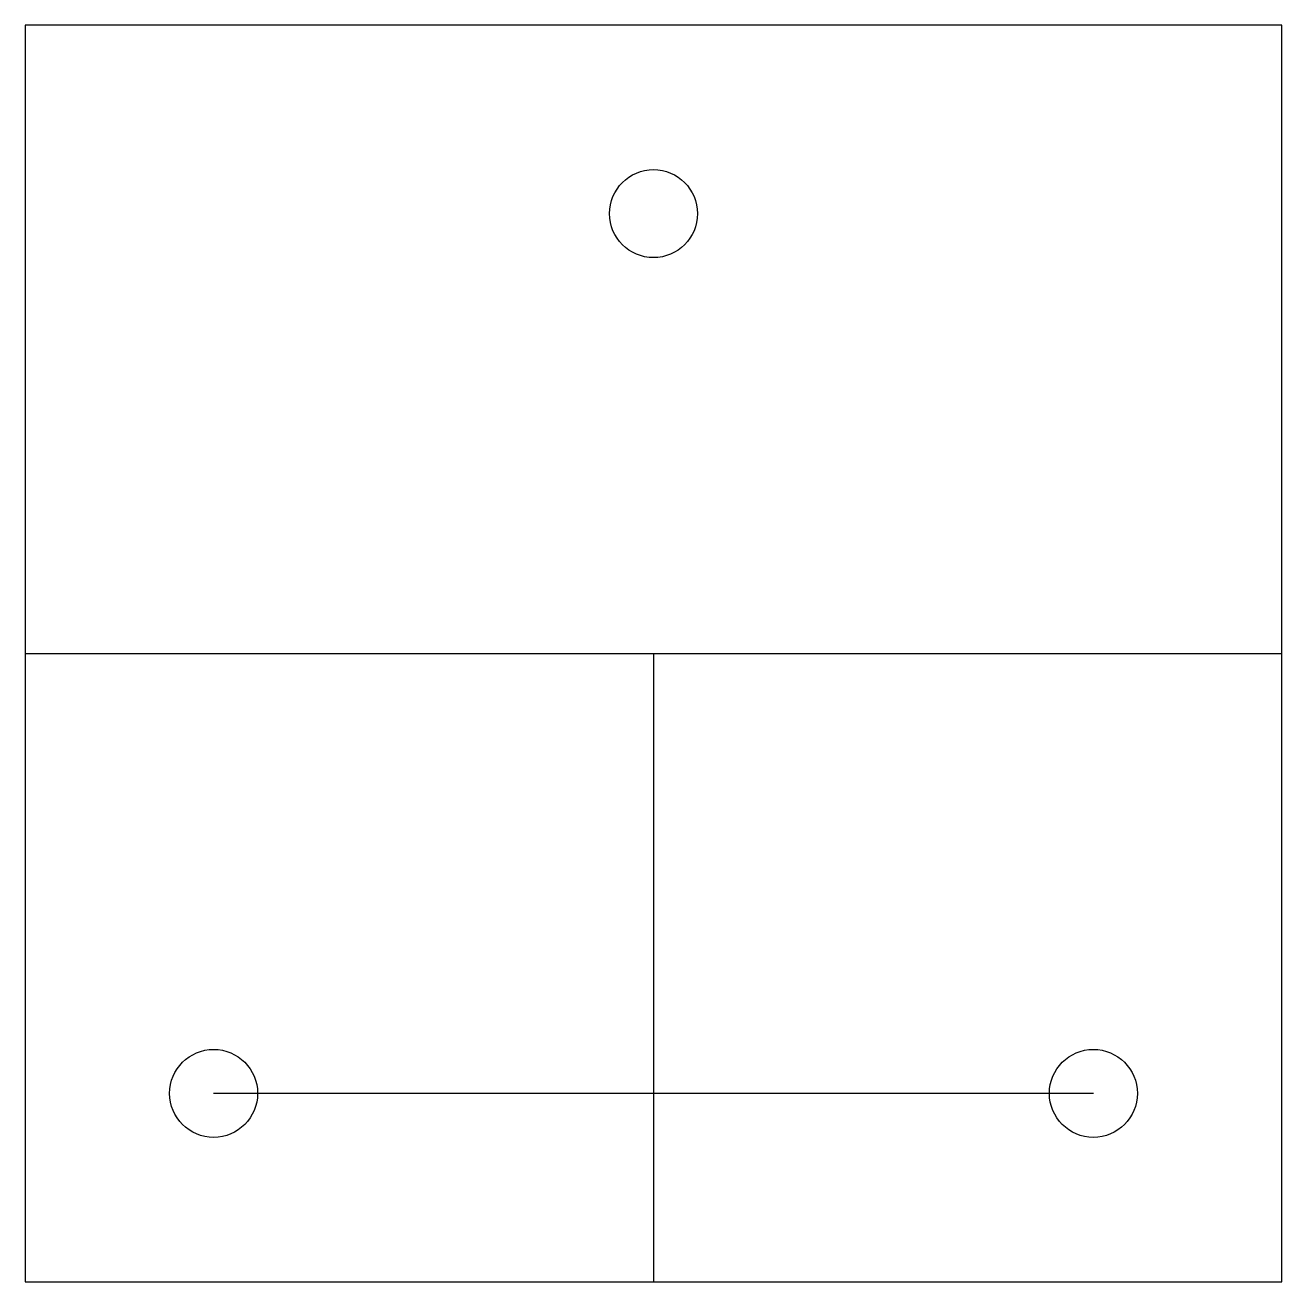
# Model space of a CAD drawing. Header units: millimetres. Extents: x 0 to 10, y 0 to 10.
import ezdxf

# ---------------------------------------------------------------- set-up
doc = ezdxf.new("R2010")
doc.units = ezdxf.units.MM
doc.linetypes.add('CENTERX2', pattern=[20.32, 12.7, -2.54, 2.54, -2.54])

msp = doc.modelspace()

# ---------------------------------------------------------------- linework, layer by layer
at = {"color": 7, "linetype": 'Continuous', "lineweight": 25}
for p, q in [((10, 10), (0, 10)), ((0, 10), (0, 0)), ((10, 0), (10, 10)), ((0, 0), (10, 0))]:
    msp.add_line(p, q, dxfattribs=at)
at = {"color": 7, "linetype": 'Continuous'}
for p, q in [((0, 5), (10, 5)), ((5, 5), (5, 0))]:
    msp.add_line(p, q, dxfattribs=at)
at = {"color": 7, "linetype": 'CENTERX2'}
msp.add_line((8.5, 1.5), (1.5, 1.5), dxfattribs=at)
at = {"color": 7, "linetype": 'Continuous'}
for centre in [(5, 8.5), (1.5, 1.5), (8.5, 1.5)]:
    msp.add_circle(centre, 0.35, dxfattribs=at)

doc.saveas('drawing.dxf')
